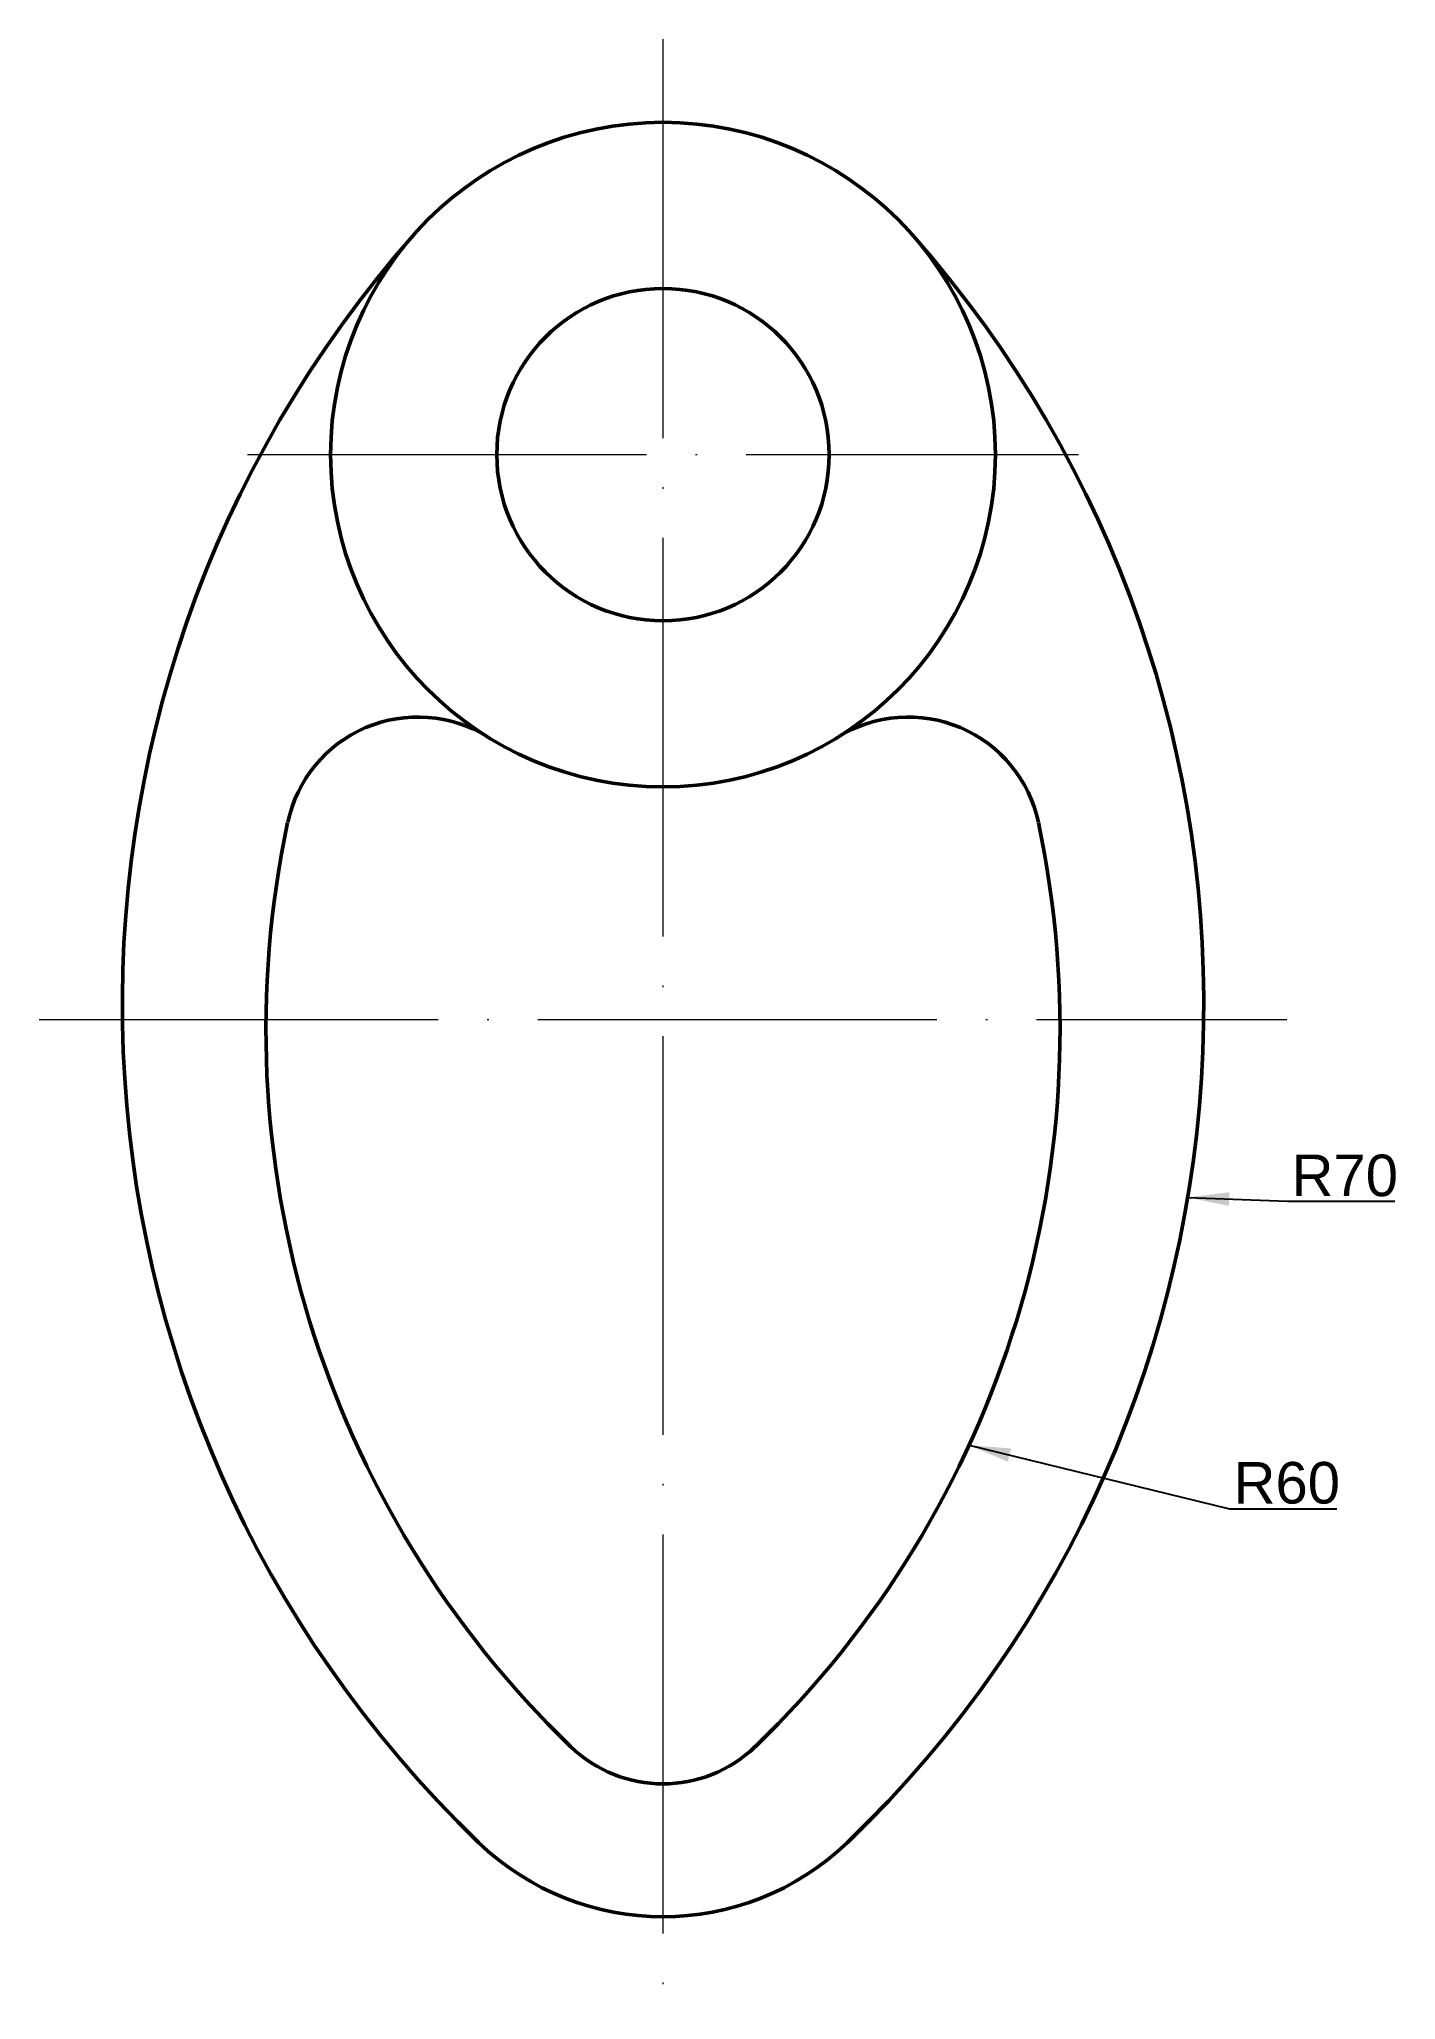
# Model space of a CAD drawing. Header units: millimetres. Extents: x 1798 to 1880, y 336 to 454.
import ezdxf

# ---------------------------------------------------------------- set-up
doc = ezdxf.new("R2010")
doc.units = ezdxf.units.MM
doc.linetypes.add('ACAD_ISO04W100', pattern=[30, 24, -2.95, 0.1, -2.95])
for name, color, linetype, lineweight, true_color in [('Contornos Visibles', 7, 'Continuous', 50, 0xffffff), ('Cotas', 1, 'Continuous', 20, 0xff0000), ('Ejes de revolución', 6, 'ACAD_ISO04W100', 20, 0xff00ff)]:
    doc.layers.add(name, color=color, linetype=linetype, lineweight=lineweight, true_color=true_color)
doc.styles.get("Standard").update_dxf_attribs({"font": ''})
doc.styles.add('textstyle0', font='')
doc.styles.add('textstyle1', font='')
doc.styles.get('Standard').set_extended_font_data('txt')
doc.styles.get('textstyle0').set_extended_font_data('Arial')
doc.styles.get('textstyle1').set_extended_font_data('Arial')
doc.dimstyles.get("Standard").update_dxf_attribs({"dimtxt": 2.5, "dimasz": 2.5, "dimexe": 1.25, "dimexo": 0.625, "dimtad": 1, "dimtxsty": 'Standard', "dimcen": 2.5, "dimadec": 0, "dimazin": 0, "dimtfac": 1, "dimtmove": 0, "dimatfit": 3, "dimfxl": 1, "dimarcsym": 0})

msp = doc.modelspace()

# ---------------------------------------------------------------- linework, layer by layer
at = {"layer": 'Contornos Visibles'}
for radius in [20, 10]:
    msp.add_circle((1835.9, 428.91), radius, dxfattribs=at)
for centre, radius, start, end in [((1873.37, 395.8), 70, 138.5304, 226.0681), ((1798.44, 395.8), 70, 313.9319, 41.4696), ((1821.15, 405.12), 8, 58.1928, 168.0261), ((1850.66, 405.12), 8, 11.9739, 121.8072), ((1872.01, 394.33), 60, 168.0261, 226.0174), ((1799.79, 394.33), 60, 313.9826, 11.9739), ((1835.9, 356.91), 8, 226.0174, 313.9826), ((1835.9, 356.91), 16, 226.0681, 313.9319)]:
    msp.add_arc(centre, radius, start, end, dxfattribs=at)
at = {"layer": 'Ejes de revolución'}
for p, q in [((1835.9, 453.91), (1835.9, 335.91)), ((1810.9, 428.91), (1860.9, 428.91)), ((1798.37, 394.91), (1873.43, 394.91))]:
    msp.add_line(p, q, dxfattribs=at)

# ---------------------------------------------------------------- texts
at = {"layer": 'Cotas', "char_height": 2.5, "attachment_point": 1}
for s, insert, style in [('R70', (1873.72, 386.78), 'textstyle1'), ('R60', (1870.23, 368.28), 'textstyle0')]:
    msp.add_mtext(s, dxfattribs=dict(at, insert=insert, style=style))

# ---------------------------------------------------------------- leaders
at = {"layer": 'Cotas'}
for points in [[(1867.47, 384.2), (1873.47, 383.98), (1879.94, 383.98)], [(1854.32, 369.29), (1869.98, 365.47), (1876.45, 365.47)]]:
    msp.add_leader(points, dimstyle='Standard', override={"dimscale": 1}, dxfattribs=at)

doc.saveas('drawing.dxf')
